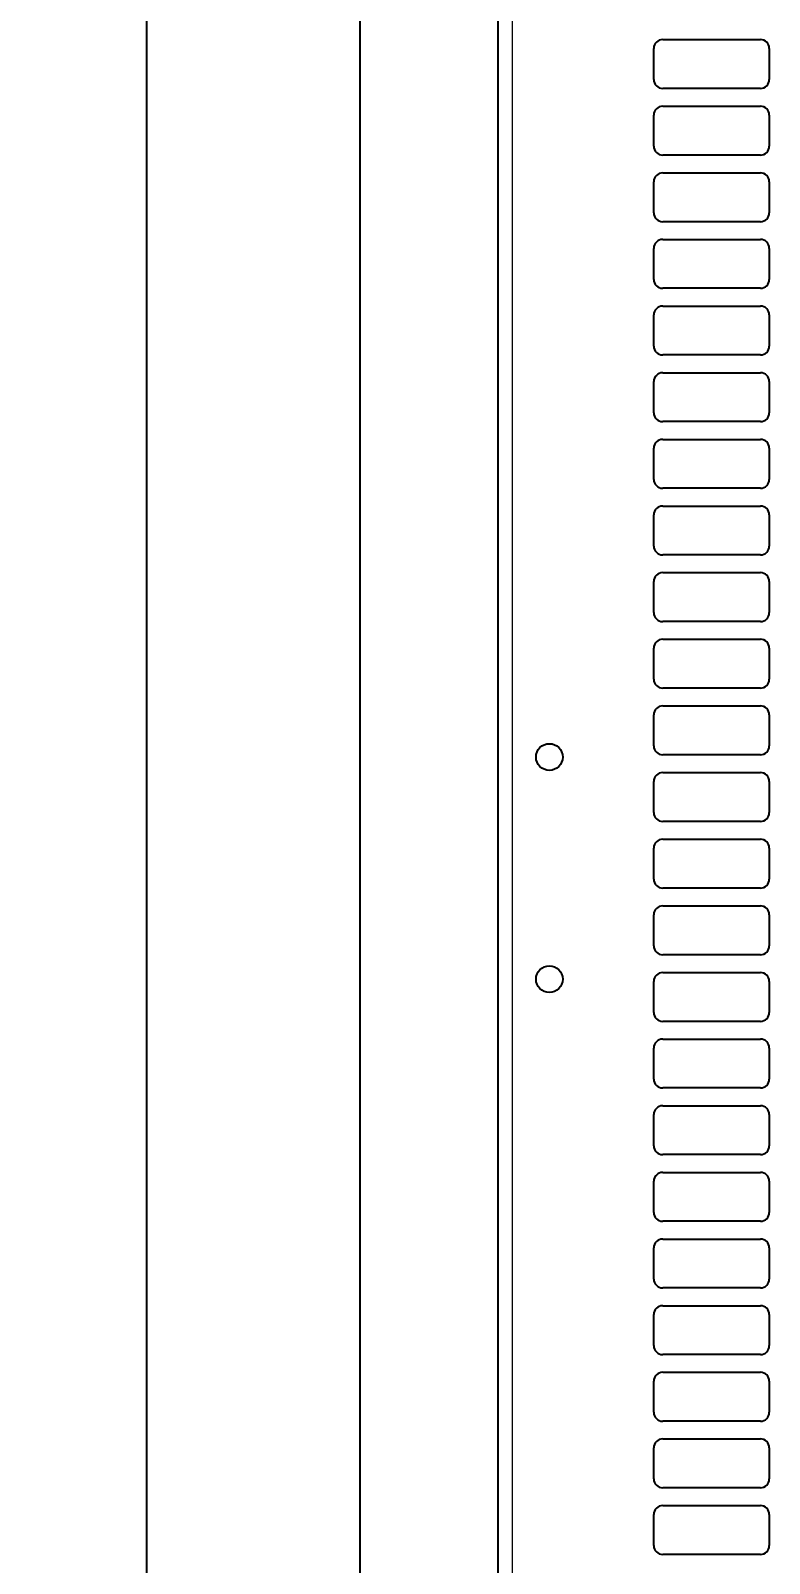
# Model space of a CAD drawing. Header units: millimetres. Extents: x -664 to 840, y 378 to 2003.
# Drawn here: x -664.3 to -498.1, y 1203.4 to 1548.4 of the extents above; entities that cross this region are included whole.
import ezdxf

# ---------------------------------------------------------------- set-up
doc = ezdxf.new("R2010")
doc.units = ezdxf.units.MM
doc.layers.add('FORMAT', color=7, linetype='Continuous')
doc.styles.add('SLDTEXTSTYLE0', font='TXT', dxfattribs={"width": 0.75})
doc.dimstyles.new('SLDDIMSTYLE0', dxfattribs={"dimtxt": 20, "dimasz": 10, "dimexe": 0, "dimexo": 0.0625, "dimgap": 5, "dimtad": 2, "dimdec": 1, "dimrnd": 1e-09, "dimzin": 12, "dimdsep": 46, "dimtxsty": 'SLDTEXTSTYLE0', "dimsah": 1, "dimcen": 0.09, "dimadec": 0, "dimazin": 3, "dimtfac": 1, "dimtofl": 0, "dimtmove": 0, "dimatfit": 3, "dimfxl": 0, "dimfrac": 2, "dimtolj": 1, "dimtzin": 12, "dimarcsym": 0})

# ---------------------------------------------------------------- blocks, each defined once
blk = doc.blocks.new('_D')
at = {"layer": 'FORMAT'}
for p, q in [((-530.6, 1826.4), (-639.24, 1826.4)), ((-638.24, 1826.4), (-638.24, 543.38)), ((-530.6, 543.38), (-639.24, 543.38))]:
    blk.add_line(p, q, dxfattribs=at)
for points in [[(-638.24, 1826.4), (-639.78, 1816.4), (-636.7, 1816.4)], [(-638.24, 543.38), (-636.7, 553.38), (-639.78, 553.38)]]:
    blk.add_solid(points, dxfattribs=at)
at = {"layer": 'FORMAT', "insert": (-664.02, 1155.34), "char_height": 20, "attachment_point": 1, "rotation": 90, "style": 'SLDTEXTSTYLE0'}
blk.add_mtext('1283', dxfattribs=at)
blk = doc.blocks.new('_D_5')
at = {"layer": 'FORMAT'}
for p, q in [((-544.1, 1809.89), (-591.24, 1809.89)), ((-590.24, 1809.89), (-590.24, 559.89)), ((-544.1, 559.89), (-591.24, 559.89))]:
    blk.add_line(p, q, dxfattribs=at)
for points in [[(-590.24, 1809.89), (-591.78, 1799.89), (-588.7, 1799.89)], [(-590.24, 559.89), (-588.7, 569.89), (-591.78, 569.89)]]:
    blk.add_solid(points, dxfattribs=at)
at = {"layer": 'FORMAT', "insert": (-616.02, 1155.34), "char_height": 20, "attachment_point": 1, "rotation": 90, "style": 'SLDTEXTSTYLE0'}
blk.add_mtext('1250', dxfattribs=at)

msp = doc.modelspace()

# ---------------------------------------------------------------- linework, layer by layer
at = {"color": 7, "linetype": 'Continuous', "lineweight": 25}
for p, q in [((-559.09, 543.39), (-559.09, 1826.39)), ((-522.09, 1546.39), (-500.09, 1546.39)), ((-524.09, 1537.39), (-524.09, 1544.39)), ((-498.09, 1544.39), (-498.09, 1537.39)), ((-500.09, 1535.39), (-522.09, 1535.39)), ((-524.09, 1522.39), (-524.09, 1529.39)), ((-522.09, 1531.39), (-500.09, 1531.39)), ((-498.09, 1529.39), (-498.09, 1522.39)), ((-500.09, 1520.39), (-522.09, 1520.39)), ((-522.09, 1516.39), (-500.09, 1516.39)), ((-524.09, 1507.39), (-524.09, 1514.39)), ((-498.09, 1514.39), (-498.09, 1507.39)), ((-500.09, 1505.39), (-522.09, 1505.39)), ((-522.09, 1501.39), (-500.09, 1501.39)), ((-524.09, 1492.39), (-524.09, 1499.39)), ((-498.09, 1499.39), (-498.09, 1492.39)), ((-500.09, 1490.39), (-522.09, 1490.39)), ((-524.09, 1477.39), (-524.09, 1484.39)), ((-522.09, 1486.39), (-500.09, 1486.39)), ((-498.09, 1484.39), (-498.09, 1477.39)), ((-500.09, 1475.39), (-522.09, 1475.39)), ((-522.09, 1471.39), (-500.09, 1471.39)), ((-524.09, 1462.39), (-524.09, 1469.39)), ((-498.09, 1469.39), (-498.09, 1462.39)), ((-500.09, 1460.39), (-522.09, 1460.39)), ((-522.09, 1456.39), (-500.09, 1456.39)), ((-524.09, 1447.39), (-524.09, 1454.39)), ((-498.09, 1454.39), (-498.09, 1447.39)), ((-500.09, 1445.39), (-522.09, 1445.39)), ((-524.09, 1432.39), (-524.09, 1439.39)), ((-522.09, 1441.39), (-500.09, 1441.39)), ((-498.09, 1439.39), (-498.09, 1432.39)), ((-500.09, 1430.39), (-522.09, 1430.39)), ((-522.09, 1426.39), (-500.09, 1426.39)), ((-524.09, 1417.39), (-524.09, 1424.39)), ((-498.09, 1424.39), (-498.09, 1417.39)), ((-500.09, 1415.39), (-522.09, 1415.39)), ((-522.09, 1411.39), (-500.09, 1411.39)), ((-524.09, 1402.39), (-524.09, 1409.39)), ((-498.09, 1409.39), (-498.09, 1402.39)), ((-500.09, 1400.39), (-522.09, 1400.39)), ((-524.09, 1387.39), (-524.09, 1394.39)), ((-522.09, 1396.39), (-500.09, 1396.39)), ((-498.09, 1394.39), (-498.09, 1387.39)), ((-500.09, 1385.39), (-522.09, 1385.39)), ((-522.09, 1381.39), (-500.09, 1381.39)), ((-524.09, 1372.39), (-524.09, 1379.39)), ((-498.09, 1379.39), (-498.09, 1372.39)), ((-500.09, 1370.39), (-522.09, 1370.39)), ((-522.09, 1366.39), (-500.09, 1366.39)), ((-524.09, 1357.39), (-524.09, 1364.39)), ((-498.09, 1364.39), (-498.09, 1357.39)), ((-500.09, 1355.39), (-522.09, 1355.39)), ((-524.09, 1342.39), (-524.09, 1349.39)), ((-522.09, 1351.39), (-500.09, 1351.39)), ((-498.09, 1349.39), (-498.09, 1342.39)), ((-500.09, 1340.39), (-522.09, 1340.39)), ((-522.09, 1336.39), (-500.09, 1336.39)), ((-524.09, 1327.39), (-524.09, 1334.39)), ((-498.09, 1334.39), (-498.09, 1327.39)), ((-500.09, 1325.39), (-522.09, 1325.39)), ((-522.09, 1321.39), (-500.09, 1321.39)), ((-524.09, 1312.39), (-524.09, 1319.39)), ((-498.09, 1319.39), (-498.09, 1312.39)), ((-500.09, 1310.39), (-522.09, 1310.39)), ((-524.09, 1297.39), (-524.09, 1304.39)), ((-522.09, 1306.39), (-500.09, 1306.39)), ((-498.09, 1304.39), (-498.09, 1297.39)), ((-500.09, 1295.39), (-522.09, 1295.39)), ((-522.09, 1291.39), (-500.09, 1291.39)), ((-524.09, 1282.39), (-524.09, 1289.39)), ((-498.09, 1289.39), (-498.09, 1282.39)), ((-500.09, 1280.39), (-522.09, 1280.39)), ((-524.09, 1267.39), (-524.09, 1274.39)), ((-522.09, 1276.39), (-500.09, 1276.39)), ((-498.09, 1274.39), (-498.09, 1267.39)), ((-500.09, 1265.39), (-522.09, 1265.39)), ((-524.09, 1252.39), (-524.09, 1259.39)), ((-522.09, 1261.39), (-500.09, 1261.39)), ((-498.09, 1259.39), (-498.09, 1252.39)), ((-500.09, 1250.39), (-522.09, 1250.39)), ((-522.09, 1246.39), (-500.09, 1246.39)), ((-524.09, 1237.39), (-524.09, 1244.39)), ((-498.09, 1244.39), (-498.09, 1237.39)), ((-500.09, 1235.39), (-522.09, 1235.39)), ((-524.09, 1222.39), (-524.09, 1229.39)), ((-522.09, 1231.39), (-500.09, 1231.39)), ((-498.09, 1229.39), (-498.09, 1222.39)), ((-500.09, 1220.39), (-522.09, 1220.39)), ((-522.09, 1216.39), (-500.09, 1216.39)), ((-524.09, 1207.39), (-524.09, 1214.39)), ((-498.09, 1214.39), (-498.09, 1207.39)), ((-500.09, 1205.39), (-522.09, 1205.39))]:
    msp.add_line(p, q, dxfattribs=at)
at = {"color": 8, "linetype": 'Continuous', "lineweight": 18}
msp.add_line((-555.99, 1826.39), (-555.99, 543.39), dxfattribs=at)
at = {"color": 7, "linetype": 'Continuous', "lineweight": 25}
for centre in [(-547.59, 1384.89), (-547.59, 1334.89)]:
    msp.add_circle(centre, 3, dxfattribs=at)
for centre, start, end in [((-522.09, 1544.39), 90, 180), ((-500.09, 1544.39), 0, 90), ((-522.09, 1537.39), 180, 270), ((-500.09, 1537.39), 270, 0), ((-522.09, 1529.39), 90, 180), ((-500.09, 1529.39), 0, 90), ((-522.09, 1522.39), 180, 270), ((-500.09, 1522.39), 270, 0), ((-522.09, 1514.39), 90, 180), ((-500.09, 1514.39), 0, 90), ((-522.09, 1507.39), 180, 270), ((-500.09, 1507.39), 270, 0), ((-522.09, 1499.39), 90, 180), ((-500.09, 1499.39), 0, 90), ((-522.09, 1492.39), 180, 270), ((-500.09, 1492.39), 270, 0), ((-522.09, 1484.39), 90, 180), ((-500.09, 1484.39), 0, 90), ((-522.09, 1477.39), 180, 270), ((-500.09, 1477.39), 270, 0), ((-522.09, 1469.39), 90, 180), ((-500.09, 1469.39), 0, 90), ((-522.09, 1462.39), 180, 270), ((-500.09, 1462.39), 270, 0), ((-522.09, 1454.39), 90, 180), ((-500.09, 1454.39), 0, 90), ((-522.09, 1447.39), 180, 270), ((-500.09, 1447.39), 270, 0), ((-522.09, 1439.39), 90, 180), ((-500.09, 1439.39), 0, 90), ((-522.09, 1432.39), 180, 270), ((-500.09, 1432.39), 270, 0), ((-522.09, 1424.39), 90, 180), ((-500.09, 1424.39), 0, 90), ((-522.09, 1417.39), 180, 270), ((-500.09, 1417.39), 270, 0), ((-522.09, 1409.39), 90, 180), ((-500.09, 1409.39), 0, 90), ((-522.09, 1402.39), 180, 270), ((-500.09, 1402.39), 270, 0), ((-522.09, 1394.39), 90, 180), ((-500.09, 1394.39), 0, 90), ((-522.09, 1387.39), 180, 270), ((-500.09, 1387.39), 270, 0), ((-522.09, 1379.39), 90, 180), ((-500.09, 1379.39), 0, 90), ((-522.09, 1372.39), 180, 270), ((-500.09, 1372.39), 270, 0), ((-522.09, 1364.39), 90, 180), ((-500.09, 1364.39), 0, 90), ((-522.09, 1357.39), 180, 270), ((-500.09, 1357.39), 270, 0), ((-522.09, 1349.39), 90, 180), ((-500.09, 1349.39), 0, 90), ((-522.09, 1342.39), 180, 270), ((-500.09, 1342.39), 270, 0), ((-522.09, 1334.39), 90, 180), ((-500.09, 1334.39), 0, 90), ((-522.09, 1327.39), 180, 270), ((-500.09, 1327.39), 270, 0), ((-522.09, 1319.39), 90, 180), ((-500.09, 1319.39), 0, 90), ((-522.09, 1312.39), 180, 270), ((-500.09, 1312.39), 270, 0), ((-522.09, 1304.39), 90, 180), ((-500.09, 1304.39), 0, 90), ((-522.09, 1297.39), 180, 270), ((-500.09, 1297.39), 270, 0), ((-522.09, 1289.39), 90, 180), ((-500.09, 1289.39), 0, 90), ((-522.09, 1282.39), 180, 270), ((-500.09, 1282.39), 270, 0), ((-522.09, 1274.39), 90, 180), ((-500.09, 1274.39), 0, 90), ((-522.09, 1267.39), 180, 270), ((-500.09, 1267.39), 270, 0), ((-522.09, 1259.39), 90, 180), ((-500.09, 1259.39), 0, 90), ((-522.09, 1252.39), 180, 270), ((-500.09, 1252.39), 270, 0), ((-522.09, 1244.39), 90, 180), ((-500.09, 1244.39), 0, 90), ((-522.09, 1237.39), 180, 270), ((-500.09, 1237.39), 270, 0), ((-522.09, 1229.39), 90, 180), ((-500.09, 1229.39), 0, 90), ((-522.09, 1222.39), 180, 270), ((-500.09, 1222.39), 270, 0), ((-522.09, 1214.39), 90, 180), ((-500.09, 1214.39), 0, 90), ((-522.09, 1207.39), 180, 270), ((-500.09, 1207.39), 270, 0)]:
    msp.add_arc(centre, 2, start, end, dxfattribs=at)

# ---------------------------------------------------------------- dimensions: what is measured, and where the dimension line sits
at = {"layer": 'FORMAT'}
for base, p1, p2, picture, middle in [((-638.24, 543.38), (-530.59, 1826.4), (-530.59, 543.38), '_D', (-638.24, 1184.89)), ((-590.24, 559.89), (-544.09, 1809.89), (-544.09, 559.89), '_D_5', (-590.24, 1184.89))]:
    dim = msp.add_linear_dim(base=base, p1=p1, p2=p2, angle=90, dimstyle='SLDDIMSTYLE0', dxfattribs=at)
    dim.commit()
    dim.dimension.update_dxf_attribs({"geometry": picture, "text_midpoint": middle, "dimtype": 160})

doc.saveas('drawing.dxf')
